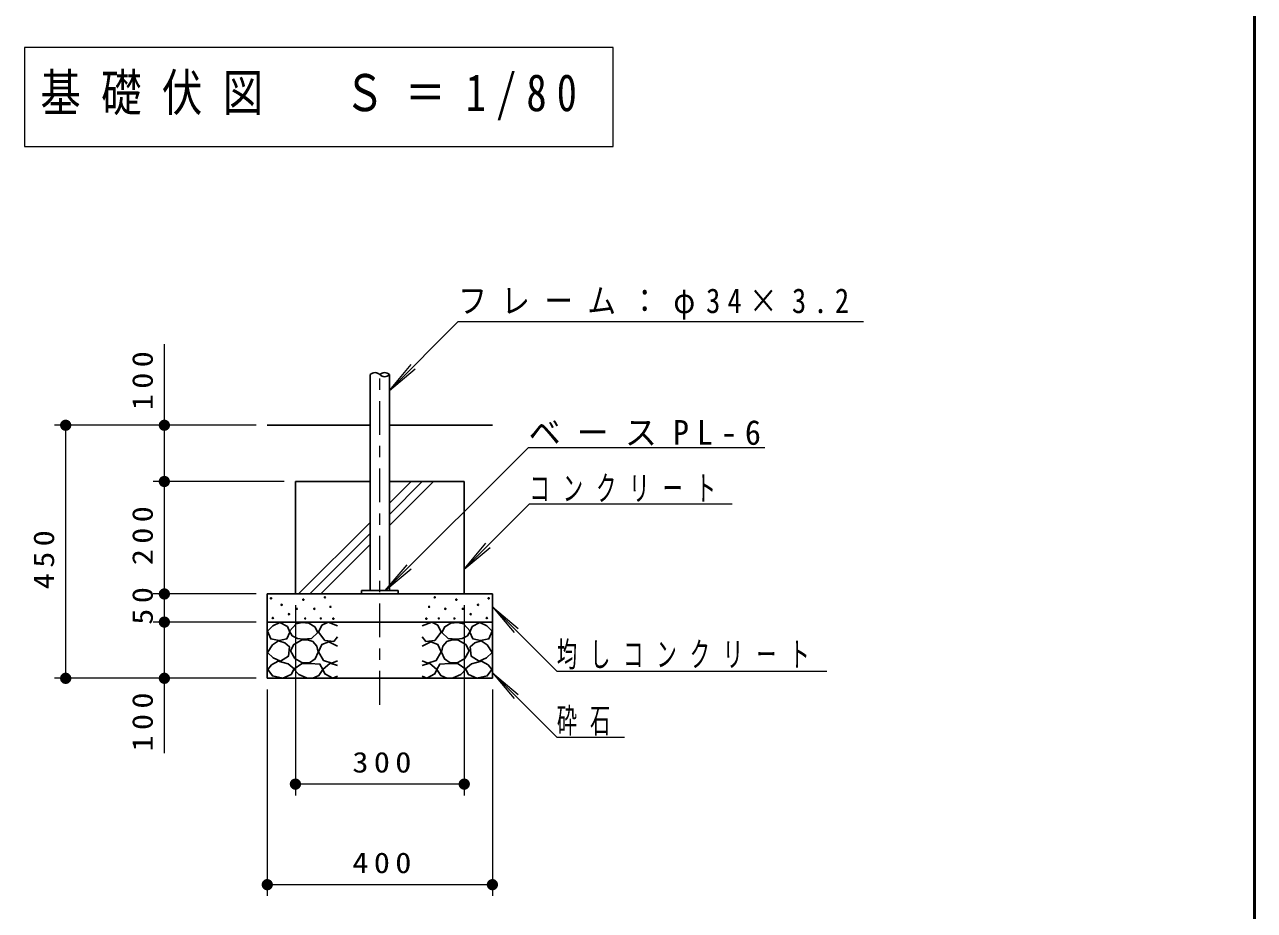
# Model space of a CAD drawing. Units: millimetres on the paper, with parts at other scales. Extents: x -365 to 0, y -19 to 257.
# Drawn here: x -109.3 to 0, y 50.1 to 128.9 of the extents above; entities that cross this region are included whole.
import ezdxf

# ---------------------------------------------------------------- set-up
doc = ezdxf.new("R2010")
doc.units = ezdxf.units.MM
doc.linetypes.add('USER2', pattern=[6, 3, -1, 1, -1])
doc.layers.add('LY_1', color=7, linetype='Continuous', lineweight=25)
doc.styles.add('ＭＳ ゴシック', font='')
doc.styles.get('ＭＳ ゴシック').set_extended_font_data('MS Gothic')

# ---------------------------------------------------------------- blocks, each defined once
blk = doc.blocks.new('filled_dot')
at = {"color": 0, "linetype": 'Continuous', "lineweight": -2, "const_width": 1.25}
blk.add_lwpolyline([(-0.625, 0, 1), (0.625, 0, 1)], format="xyb", close=True, dxfattribs=at)

msp = doc.modelspace()

# ---------------------------------------------------------------- linework, layer by layer
at = {"layer": 'LY_1', "lineweight": 50}
msp.add_line((0, 0), (0, 257), dxfattribs=at)
at = {"layer": 'LY_1', "lineweight": 13}
for p, q in [((-109.266, 126.854), (-109.266, 118.054)), ((-56.966, 126.854), (-109.266, 126.854)), ((-56.966, 118.054), (-56.966, 126.854)), ((-109.266, 118.054), (-56.966, 118.054)), ((-70.742, 102.505), (-76.854, 96.368)), ((-70.742, 102.505), (-34.742, 102.505)), ((-96.848, 88.279), (-96.848, 100.476)), ((-76.854, 96.368), (-74.93, 98.67)), ((-76.854, 96.368), (-74.56, 98.301)), ((-88.704, 93.279), (-106.616, 93.279)), ((-105.616, 70.779), (-105.616, 93.279)), ((-64.484, 91.311), (-77.216, 78.579)), ((-64.484, 91.311), (-43.484, 91.311)), ((-86.204, 88.279), (-97.848, 88.279)), ((-96.848, 78.279), (-96.848, 88.279)), ((-76.854, 84.366), (-72.941, 88.279)), ((-76.854, 85.356), (-73.931, 88.279)), ((-76.854, 86.346), (-74.921, 88.279)), ((-64.399, 86.301), (-70.204, 80.496)), ((-64.399, 86.301), (-46.399, 86.301)), ((-84.921, 78.279), (-78.554, 84.646)), ((-83.931, 78.279), (-78.554, 83.656)), ((-82.941, 78.279), (-78.554, 82.666)), ((-70.204, 80.496), (-68.276, 82.794)), ((-70.204, 80.496), (-67.906, 82.424)), ((-77.216, 78.579), (-75.288, 80.877)), ((-77.216, 78.579), (-74.918, 80.507)), ((-88.704, 78.279), (-97.848, 78.279)), ((-96.848, 75.779), (-96.848, 78.279)), ((-85.204, 77.279), (-85.204, 60.373)), ((-70.204, 77.279), (-70.204, 60.373)), ((-67.704, 77.144), (-65.776, 74.846)), ((-67.704, 77.144), (-65.406, 75.216)), ((-61.979, 71.42), (-67.704, 77.144)), ((-88.704, 75.779), (-97.848, 75.779)), ((-96.848, 64.131), (-96.848, 75.779)), ((-67.704, 71.269), (-65.776, 68.971)), ((-67.704, 71.269), (-65.406, 69.341)), ((-61.979, 65.545), (-67.704, 71.269)), ((-61.979, 71.42), (-37.979, 71.42)), ((-88.704, 70.779), (-106.616, 70.779)), ((-87.704, 69.779), (-87.704, 51.432)), ((-67.704, 69.779), (-67.704, 51.432)), ((-61.979, 65.545), (-55.979, 65.545)), ((-70.204, 61.373), (-85.204, 61.373)), ((-67.704, 52.432), (-87.704, 52.432))]:
    msp.add_line(p, q, dxfattribs=at)
at = {"layer": 'LY_1'}
for p, q in [((-78.554, 78.579), (-78.554, 97.779)), ((-76.854, 78.579), (-76.854, 97.779)), ((-87.704, 93.279), (-78.554, 93.279)), ((-76.854, 93.279), (-67.704, 93.279)), ((-85.204, 88.279), (-78.554, 88.279)), ((-85.204, 78.279), (-85.204, 88.279)), ((-76.854, 88.279), (-70.204, 88.279)), ((-70.204, 78.279), (-70.204, 88.279)), ((-87.704, 78.279), (-67.704, 78.279)), ((-87.704, 70.779), (-87.704, 78.279)), ((-79.329, 78.279), (-79.329, 78.579)), ((-79.329, 78.579), (-76.079, 78.579)), ((-76.079, 78.279), (-76.079, 78.579)), ((-67.704, 70.779), (-67.704, 78.279)), ((-87.704, 75.779), (-67.704, 75.779)), ((-87.704, 70.779), (-67.704, 70.779))]:
    msp.add_line(p, q, dxfattribs=at)
at = {"layer": 'LY_1', "linetype": 'USER2', "lineweight": 13}
msp.add_line((-77.704, 68.436), (-77.704, 97.779), dxfattribs=at)
at = {"layer": 'LY_1'}
for points in [[(-86.581, 75.749), (-87.215, 75.448), (-87.69, 74.973), (-87.389, 74.276), (-86.661, 74.133), (-85.964, 74.292), (-85.71, 74.878), (-85.9, 75.385)], [(-84.61, 75.754), (-85.137, 75.619), (-85.718, 74.983), (-85.489, 74.564), (-85.031, 74.327), (-84.516, 74.254), (-83.772, 74.321), (-83.205, 74.862), (-83.489, 75.362), (-84.022, 75.672)], [(-70.798, 75.754), (-70.27, 75.619), (-69.689, 74.983), (-69.919, 74.564), (-70.376, 74.327), (-70.892, 74.254), (-71.635, 74.321), (-72.203, 74.862), (-71.919, 75.362), (-71.386, 75.672)], [(-68.826, 75.749), (-68.193, 75.448), (-67.717, 74.973), (-68.018, 74.276), (-68.747, 74.133), (-69.444, 74.292), (-69.698, 74.878), (-69.508, 75.385)], [(-86.708, 74.102), (-87.247, 73.753), (-87.69, 73.072), (-87.183, 72.612), (-86.518, 72.296), (-85.821, 72.739), (-85.742, 73.579), (-86.15, 73.941)], [(-85.245, 72.537), (-84.624, 72.192), (-83.948, 72.145), (-83.435, 72.507), (-83.191, 73.105), (-83.303, 73.642), (-83.651, 74.051), (-84.117, 74.215), (-84.651, 74.159), (-85.341, 73.79), (-85.637, 73.213)], [(-70.162, 72.537), (-70.784, 72.192), (-71.46, 72.145), (-71.973, 72.507), (-72.217, 73.105), (-72.105, 73.642), (-71.757, 74.051), (-71.291, 74.215), (-70.757, 74.159), (-70.067, 73.79), (-69.77, 73.213)], [(-68.7, 74.102), (-68.161, 73.753), (-67.717, 73.072), (-68.224, 72.612), (-68.89, 72.296), (-69.587, 72.739), (-69.666, 73.579), (-69.258, 73.941)], [(-86.749, 72.305), (-87.318, 71.986), (-87.656, 71.563), (-87.252, 70.997), (-86.31, 70.794), (-85.594, 71.113), (-85.321, 71.618), (-85.86, 72.074)], [(-68.659, 72.305), (-68.09, 71.986), (-67.752, 71.563), (-68.155, 70.997), (-69.098, 70.794), (-69.814, 71.113), (-70.087, 71.618), (-69.548, 72.074)], [(-83.894, 72.098), (-84.678, 72.057), (-85.34, 71.584), (-84.908, 71.125), (-84.218, 70.814), (-83.653, 70.806), (-83.11, 71.03), (-82.772, 71.557), (-83.029, 72.044)], [(-71.514, 72.098), (-70.73, 72.057), (-70.068, 71.584), (-70.5, 71.125), (-71.189, 70.814), (-71.755, 70.806), (-72.298, 71.03), (-72.636, 71.557), (-72.379, 72.044)]]:
    msp.add_lwpolyline(points, close=True, dxfattribs=at)
for points in [[(-81.454, 75.444), (-82.309, 75.761), (-82.848, 75.492), (-83.165, 74.89), (-82.579, 74.129), (-81.802, 74.066), (-81.454, 74.462)], [(-73.954, 75.444), (-73.098, 75.761), (-72.56, 75.492), (-72.243, 74.89), (-72.829, 74.129), (-73.605, 74.066), (-73.954, 74.462)], [(-81.47, 73.638), (-82.23, 74.034), (-82.864, 73.781), (-83.165, 73.131), (-82.721, 72.355), (-81.961, 72.117), (-81.47, 72.323)], [(-73.938, 73.638), (-73.178, 74.034), (-72.544, 73.781), (-72.243, 73.131), (-72.687, 72.355), (-73.447, 72.117), (-73.938, 72.323)], [(-81.454, 71.911), (-82.119, 72.117), (-82.769, 71.563), (-82.595, 71.167), (-81.866, 70.802), (-81.454, 70.961)], [(-73.954, 71.911), (-73.289, 72.117), (-72.639, 71.563), (-72.813, 71.167), (-73.542, 70.802), (-73.954, 70.961)]]:
    msp.add_lwpolyline(points, dxfattribs=at)
for centre in [(-87.374, 77.888), (-84.506, 77.777), (-82.583, 77.984), (-72.825, 77.984), (-70.902, 77.777), (-68.034, 77.888), (-86.423, 77.318), (-85.774, 76.478), (-85.076, 76.953), (-83.529, 76.957), (-82.083, 77.132), (-73.325, 77.132), (-71.879, 76.957), (-70.331, 76.953), (-69.634, 76.478), (-68.985, 77.318), (-87.215, 76.145), (-84.332, 76.098), (-82.948, 76.105), (-81.84, 76.078), (-73.568, 76.078), (-72.46, 76.105), (-71.076, 76.098), (-68.193, 76.145)]:
    msp.add_circle(centre, 0.05, dxfattribs=at)
for centre, start, end in [((-78.129, 97.376), 43.47974, 136.52026), ((-77.279, 97.376), 43.47974, 136.52026), ((-77.279, 98.182), 223.47974, 316.52026)]:
    msp.add_arc(centre, 0.586, start, end, dxfattribs=at)

# ---------------------------------------------------------------- block references
at = {"layer": 'LY_1', "lineweight": 13, "xscale": 0.4, "yscale": 0.4}
for p, rotation in [((-105.616, 93.279), 270), ((-96.848, 93.279), 270), ((-96.848, 88.279), 270), ((-96.848, 88.279), 90), ((-96.848, 78.279), 270), ((-96.848, 78.279), 90), ((-96.848, 75.779), 270), ((-96.848, 75.779), 90), ((-105.616, 70.779), 90), ((-96.848, 70.779), 90), ((-70.204, 61.373), 180), ((-67.704, 52.432), 180)]:
    msp.add_blockref('filled_dot', p, dxfattribs=dict(at, rotation=rotation))
for p in [(-85.204, 61.373), (-87.704, 52.432)]:
    msp.add_blockref('filled_dot', p, dxfattribs=at)

# ---------------------------------------------------------------- texts
at = {"layer": 'LY_1', "style": 'ＭＳ ゴシック'}
for s, insert, char_height, attachment_point in [('\\T1.5;\\W0.8;基礎伏図\u3000Ｓ＝1/80', (-107.866, 122.454), 3.299, 4), ('\\T1.5;\\W0.85;フレーム：φ34×3.2', (-70.742, 102.655), 2.199, 7), ('\\T1.5;\\W0.95;ベースPL-6', (-64.484, 91.461), 2.199, 7), ('\\T1.64;\\W0.6;コンクリート', (-64.399, 86.451), 2.199, 7), ('\\T1.64;\\W0.6;均しコンクリート', (-61.979, 71.57), 2.199, 7), ('\\T1.64;\\W0.6;砕石', (-61.979, 65.695), 2.199, 7), ('\\T1.33;\\W1.15;300', (-77.287, 62.373), 1.833, 8), ('\\T1.33;\\W1.15;400', (-77.287, 53.432), 1.833, 8)]:
    msp.add_mtext(s, dxfattribs=dict(at, insert=insert, char_height=char_height, attachment_point=attachment_point))
at = {"layer": 'LY_1', "char_height": 1.833, "attachment_point": 8, "rotation": 90, "style": 'ＭＳ ゴシック'}
for s, insert in [('\\T1.33;\\W1.15;100', (-97.848, 97.476)), ('\\T1.33;\\W1.15;200', (-97.848, 83.696)), ('\\T1.33;\\W1.15;450', (-106.616, 81.559)), ('\\T1.34;\\W1.15;50', (-97.848, 77.457)), ('\\T1.33;\\W1.15;100', (-97.848, 67.131))]:
    msp.add_mtext(s, dxfattribs=dict(at, insert=insert))

doc.saveas('drawing.dxf')
